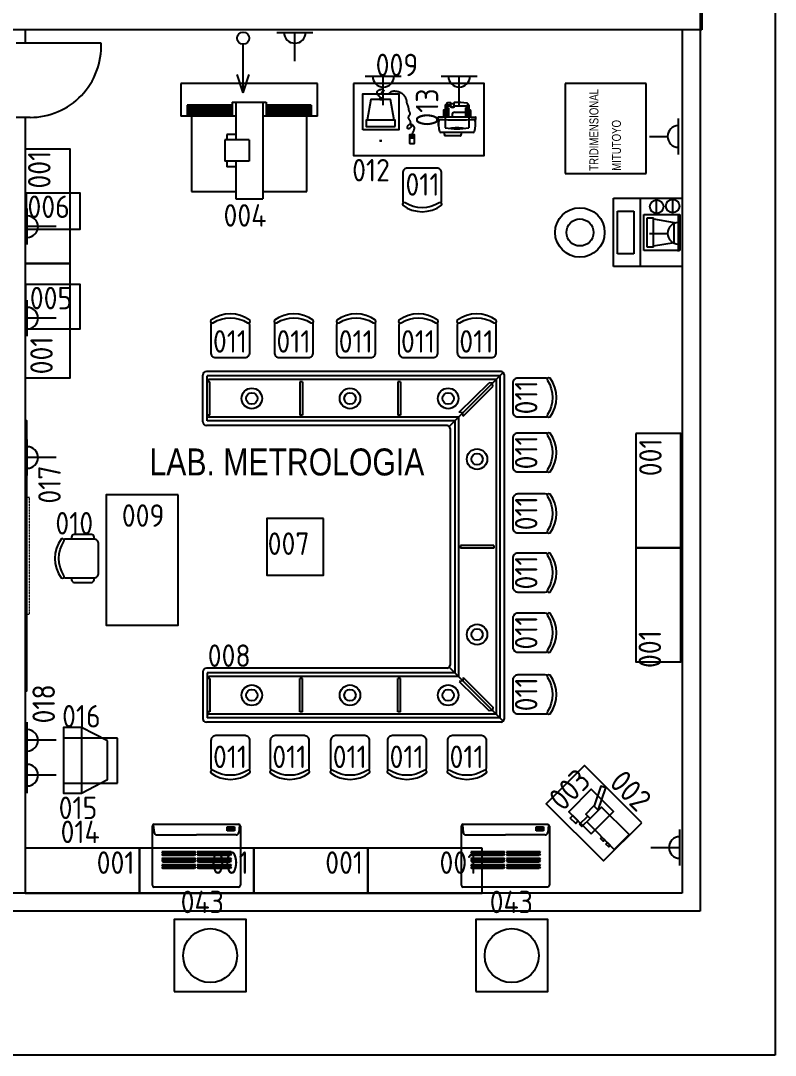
# Model space of a CAD drawing. Header units: millimetres. Extents: x 18768 to 1484868, y -11027 to 520152.
# Drawn here: x 234654 to 243040, y 25708 to 37211 of the extents above; entities that cross this region are included whole.
import ezdxf
from ezdxf.enums import TextEntityAlignment as Align

# ---------------------------------------------------------------- set-up
doc = ezdxf.new("R2010")
doc.units = ezdxf.units.MM
for name, pattern in [('CONTINU', [0]), ('DIVIDE', [2.15, 1.5, -0.2, 0.05, -0.15, 0.05, -0.2]), ('HIDDEN', [0.375, 0.25, -0.125]), ('HIDDEN2', [4.7625, 3.175, -1.5875])]:
    doc.linetypes.add(name, pattern=pattern)
for name, color, linetype in [('025', 3, 'Continuous'), ('3-MAQUINAS', 5, 'Continuous'), ('4-MOBILIA', 4, 'Continuous'), ('5-COMPUTADORES', 6, 'Continuous'), ('8-TEXTO-DETALHES', 6, 'Continuous'), ('L018-SIMBOLO3', 3, 'Continuous'), ('L025-CONTORNO', 7, 'Continuous'), ('L025-IMAGIN', 1, 'DIVIDE'), ('L025-TEXTO', 7, 'Continuous'), ('L035-ARRANJO-ADQUIRIR', 102, 'Continuous'), ('L035-ARRANJO-EXISTENTE', 180, 'Continuous'), ('L035-ARRANJO-REMANEJADO', 200, 'Continuous'), ('L035-TEXTO', 40, 'Continuous'), ('L1-ARRANJO', 5, 'Continuous'), ('PAREDES', 7, 'Continuous')]:
    doc.layers.add(name, color=color, linetype=linetype)
doc.layers.add('L035-DEMOLIÇÃO', color=40, linetype='Continuous', plot=False)
doc.styles.add('COTAS', font='txt', dxfattribs={"width": 0.8, "height": 300})
doc.styles.add('ISO-CP--18', font='isocp.shx', dxfattribs={"width": 0.75, "height": 180})
doc.styles.add('ISO-CP--25', font='isocp.shx', dxfattribs={"height": 250})
doc.styles.get("Standard").update_dxf_attribs({"font": 'arial.ttf'})

# ---------------------------------------------------------------- blocks, each defined once
blk = doc.blocks.new('BL_SENAI_id9350510590')
at = {"layer": 'L035-ARRANJO-REMANEJADO', "color": 0, "linetype": 'CONTINU', "ltscale": 2}
for p, q in [((-256.9, 652.6), (-256.9, -107.4)), ((-76.9, 652.6), (-256.9, 652.6)), ((-76.9, 652.6), (-76.9, 347.6)), ((-137.4, 617.6), (-76.9, 617.6)), ((-137.4, 617.6), (-137.4, 367.6)), ((-137.4, 612.6), (-76.9, 612.6)), ((-137.4, 607.6), (-76.9, 607.6)), ((-137.4, 602.6), (-76.9, 602.6)), ((-137.4, 597.6), (-76.9, 597.6)), ((-137.4, 592.6), (-76.9, 592.6)), ((-137.4, 587.6), (-76.9, 587.6)), ((-137.4, 582.6), (-76.9, 582.6)), ((-137.4, 577.6), (-76.9, 577.6)), ((343.1, 592.6), (-76.9, 592.6)), ((343.1, 347.6), (343.1, 592.6)), ((-137.4, 572.6), (-76.9, 572.6)), ((-137.4, 567.6), (-76.9, 567.6)), ((-137.4, 562.6), (-76.9, 562.6)), ((-137.4, 557.6), (-76.9, 557.6)), ((-137.4, 552.6), (-76.9, 552.6)), ((-137.4, 547.6), (-76.9, 547.6)), ((-137.4, 542.6), (-76.9, 542.6)), ((-137.4, 537.6), (-76.9, 537.6)), ((-137.4, 532.6), (-76.9, 532.6)), ((-137.4, 527.6), (-76.9, 527.6)), ((-137.4, 522.6), (-76.9, 522.6)), ((-137.4, 517.6), (-76.9, 517.6)), ((-137.4, 512.6), (-76.9, 512.6)), ((-137.4, 507.6), (-76.9, 507.6)), ((-137.4, 502.6), (-76.9, 502.6)), ((-137.4, 497.6), (-76.9, 497.6)), ((-137.4, 492.6), (-76.9, 492.6)), ((-137.4, 487.6), (-76.9, 487.6)), ((-137.4, 482.6), (-76.9, 482.6)), ((-137.4, 477.6), (-76.9, 477.6)), ((-137.4, 472.6), (-76.9, 472.6)), ((-137.4, 467.6), (-76.9, 467.6)), ((-137.4, 462.6), (-76.9, 462.6)), ((-137.4, 457.6), (-76.9, 457.6)), ((-137.4, 452.6), (-76.9, 452.6)), ((-137.4, 447.6), (-76.9, 447.6)), ((-137.4, 442.6), (-76.9, 442.6)), ((-137.4, 437.6), (-76.9, 437.6)), ((-137.4, 432.6), (-76.9, 432.6)), ((-137.4, 427.6), (-76.9, 427.6)), ((-137.4, 422.6), (-76.9, 422.6)), ((-137.4, 417.6), (-76.9, 417.6)), ((-137.4, 412.6), (-76.9, 412.6)), ((-137.4, 407.6), (-76.9, 407.6)), ((-153.2, 367.6), (-76.9, 367.6)), ((-153.2, 177.6), (-153.2, 367.6)), ((-153.2, 347.6), (383.1, 347.6)), ((-137.4, 402.6), (-76.9, 402.6)), ((-137.4, 397.6), (-76.9, 397.6)), ((-137.4, 392.6), (-76.9, 392.6)), ((-137.4, 387.6), (-76.9, 387.6)), ((-137.4, 382.6), (-76.9, 382.6)), ((-137.4, 377.6), (-76.9, 377.6)), ((-137.4, 372.6), (-76.9, 372.6)), ((383.1, 197.6), (383.1, 347.6)), ((54.9, 272.6), (54.9, 137.6)), ((54.9, 272.6), (174.9, 272.6)), ((174.9, 272.6), (174.9, 137.6)), ((-153.2, 197.6), (54.9, 197.6)), ((-153.2, 177.6), (-76.9, 177.6)), ((-137.4, 177.6), (-137.4, -72.4)), ((-137.4, 177.6), (-76.9, 177.6)), ((-137.4, 172.6), (-76.9, 172.6)), ((-76.9, 197.6), (-76.9, -107.4)), ((24.9, 197.6), (24.9, 147.6)), ((174.9, 197.6), (383.1, 197.6)), ((204.9, 197.6), (204.9, 147.6)), ((343.1, -47.4), (343.1, 197.6)), ((-137.4, 167.6), (-76.9, 167.6)), ((-137.4, 162.6), (-76.9, 162.6)), ((-137.4, 157.6), (-76.9, 157.6)), ((-137.4, 152.6), (-76.9, 152.6)), ((-137.4, 147.6), (-76.9, 147.6)), ((-137.4, 142.6), (-76.9, 142.6)), ((-137.4, 137.6), (-76.9, 137.6)), ((-137.4, 132.6), (-76.9, 132.6)), ((-137.4, 127.6), (-76.9, 127.6)), ((-137.4, 122.6), (-76.9, 122.6)), ((-137.4, 117.6), (-76.9, 117.6)), ((24.9, 147.6), (54.9, 147.6)), ((54.9, 137.6), (174.9, 137.6)), ((174.9, 147.6), (204.9, 147.6)), ((-137.4, 112.6), (-76.9, 112.6)), ((-137.4, 107.6), (-76.9, 107.6)), ((-137.4, 102.6), (-76.9, 102.6)), ((-137.4, 97.6), (-76.9, 97.6)), ((-137.4, 92.6), (-76.9, 92.6)), ((-137.4, 87.6), (-76.9, 87.6)), ((-137.4, 82.6), (-76.9, 82.6)), ((-137.4, 77.6), (-76.9, 77.6)), ((-137.4, 72.6), (-76.9, 72.6)), ((-137.4, 67.6), (-76.9, 67.6)), ((-137.4, 62.6), (-76.9, 62.6)), ((-137.4, 57.6), (-76.9, 57.6)), ((-137.4, 52.6), (-76.9, 52.6)), ((-137.4, 47.6), (-76.9, 47.6)), ((-137.4, 42.6), (-76.9, 42.6)), ((-137.4, 37.6), (-76.9, 37.6)), ((-137.4, 32.6), (-76.9, 32.6)), ((-137.4, 27.6), (-76.9, 27.6)), ((-137.4, 22.6), (-76.9, 22.6)), ((-137.4, 17.6), (-76.9, 17.6)), ((-137.4, 12.6), (-76.9, 12.6)), ((-137.4, 7.6), (-76.9, 7.6)), ((-137.4, 2.6), (-76.9, 2.6)), ((-137.4, -2.4), (-76.9, -2.4)), ((-137.4, -7.4), (-76.9, -7.4)), ((-137.4, -12.4), (-76.9, -12.4)), ((-137.4, -17.4), (-76.9, -17.4)), ((-137.4, -22.4), (-76.9, -22.4)), ((-137.4, -27.4), (-76.9, -27.4)), ((-137.4, -32.4), (-76.9, -32.4)), ((-137.4, -37.4), (-76.9, -37.4)), ((-137.4, -42.4), (-76.9, -42.4)), ((-137.4, -47.4), (-76.9, -47.4)), ((-137.4, -52.4), (-76.9, -52.4)), ((-137.4, -57.4), (-76.9, -57.4)), ((-76.9, -47.4), (343.1, -47.4)), ((-256.9, -107.4), (-76.9, -107.4)), ((-137.4, -62.4), (-76.9, -62.4)), ((-137.4, -67.4), (-76.9, -67.4)), ((-137.4, -72.4), (-76.9, -72.4))]:
    blk.add_line(p, q, dxfattribs=at)
at = {"layer": 'L025-TEXTO', "linetype": 'HIDDEN', "ltscale": 2, "style": 'ISO-CP--18'}
blk.add_attdef('rmp_mt_codmaterial', (15, 15), '', height=40, dxfattribs=at)
at = {"layer": 'L025-TEXTO', "linetype": 'HIDDEN', "ltscale": 2, "style": 'ISO-CP--18', "flags": 1}
for tag in ['rmp_mt_nomeunid', 'rmp_mt_potencia', 'rmp_mt_cod']:
    blk.add_attdef(tag, (15, 15), '', height=40, dxfattribs=at)
blk = doc.blocks.new('BL_SENAI_id9320260060')
at = {"layer": '025', "color": 0}
blk.add_lwpolyline([(-1269, -8), (1, -8), (1, 492), (-1269, 492)], close=True, dxfattribs=at)
at = {"layer": 'L025-TEXTO', "style": 'ISO-CP--18'}
blk.add_attdef('rmp_mt_codmaterial', (15, 15), '', height=40, dxfattribs=at)
at = {"layer": 'L025-TEXTO', "style": 'ISO-CP--18', "flags": 1}
for tag in ['rmp_mt_nomeunid', 'rmp_mt_potencia', 'rmp_mt_cod']:
    blk.add_attdef(tag, (15, 15), '', height=40, dxfattribs=at)
blk = doc.blocks.new('BL_SENAI_id9320211370')
at = {"layer": 'L035-ARRANJO-ADQUIRIR', "color": 0}
for points in [[(-190, 260, -0.290756), (190, 260, 0.829608), (216, 288, 0.333333), (-216, 288, 0.829608), (-190, 260)], [(-210, 259, 0.129448), (-217, 233), (-217, -72, 0.414214), (-163, -126), (162, -126, 0.414214), (216, -72), (216, 234, 0.120944), (210, 259)]]:
    blk.add_lwpolyline(points, format="xyb", dxfattribs=at)
at = {"layer": 'L025-TEXTO', "style": 'ISO-CP--25'}
blk.add_attdef('rmp_mt_codmaterial', (15, 15), '', height=40, dxfattribs=at)
at = {"layer": 'L025-TEXTO', "style": 'ISO-CP--25', "flags": 1}
for tag in ['rmp_mt_nomeunid', 'rmp_mt_potencia', 'rmp_mt_cod']:
    blk.add_attdef(tag, (15, 15), '', height=40, dxfattribs=at)
blk = doc.blocks.new('BL_SENAI_id9320211380')
at = {"layer": 'L035-ARRANJO-ADQUIRIR', "color": 0}
for points in [[(388, -137, 0.129448), (395, -110), (395, 195, 0.414214), (341, 249), (16, 249, 0.414214), (-38, 195), (-38, -112, 0.120944), (-32, -137)], [(-38, 199), (-58, 199, 0.414214), (-88, 169), (-88, -21, 0.414214), (-58, -51), (-38, -51)], [(395, -51), (415, -51, 0.414214), (445, -21), (445, 169, 0.414214), (415, 199), (395, 199)], [(368, -137, -0.290756), (-12, -137, 0.829608), (-38, -166, 0.333333), (394, -166, 0.829608), (368, -137)]]:
    blk.add_lwpolyline(points, format="xyb", dxfattribs=at)
at = {"layer": 'L025-TEXTO', "style": 'ISO-CP--25'}
blk.add_attdef('rmp_mt_codmaterial', (15, 15), '', height=40, dxfattribs=at)
at = {"layer": 'L025-TEXTO', "style": 'ISO-CP--25', "flags": 1}
for tag in ['rmp_mt_nomeunid', 'rmp_mt_potencia', 'rmp_mt_cod']:
    blk.add_attdef(tag, (15, 15), '', height=40, dxfattribs=at)
blk = doc.blocks.new('BL_SENAI_id9320220810')
at = {"layer": 'L025-CONTORNO', "color": 0}
blk.add_lwpolyline([(-688, 238), (112, 238), (112, 1688), (-688, 1688)], close=True, dxfattribs=at)
at = {"layer": 'L025-TEXTO', "style": 'ISO-CP--25'}
blk.add_attdef('rmp_mt_codmaterial', (15, 15), '', height=40, dxfattribs=at)
at = {"layer": 'L025-TEXTO', "style": 'ISO-CP--25', "flags": 1}
for tag in ['rmp_mt_nomeunid', 'rmp_mt_potencia', 'rmp_mt_cod']:
    blk.add_attdef(tag, (15, 15), '', height=40, dxfattribs=at)
blk = doc.blocks.new('BL_SENAI_id9350590340')
at = {"layer": 'L025-CONTORNO', "color": 0}
blk.add_lwpolyline([(-799, 64), (-169, 64), (-169, 694), (-799, 694)], close=True, dxfattribs=at)
at = {"layer": 'L025-TEXTO', "style": 'ISO-CP--25'}
blk.add_attdef('rmp_mt_codmaterial', (15, 15), '', height=40, dxfattribs=at)
at = {"layer": 'L025-TEXTO', "style": 'ISO-CP--25', "flags": 1}
for tag in ['rmp_mt_nomeunid', 'rmp_mt_potencia', 'rmp_mt_cod']:
    blk.add_attdef(tag, (15, 15), '', height=40, dxfattribs=at)
blk = doc.blocks.new('BL_SENAI_id9370710510')
at = {"layer": 'L035-ARRANJO-ADQUIRIR', "color": 0}
for p, q in [((173, 95), (173, 119)), ((491, 168), (491, 85)), ((491, 142), (549, 142)), ((491, 141), (549, 141)), ((495, 168), (495, 145)), ((511, 168), (495, 168)), ((495, 145), (511, 145)), ((542, 174), (498, 174)), ((511, 145), (511, 168)), ((529, 168), (512, 168)), ((512, 168), (512, 145)), ((512, 145), (529, 145)), ((529, 145), (529, 168)), ((530, 168), (530, 145)), ((546, 168), (530, 168)), ((530, 145), (546, 145)), ((546, 145), (546, 168)), ((549, 85), (549, 168)), ((185, 107), (161, 107)), ((498, 78), (542, 78))]:
    blk.add_line(p, q, dxfattribs=at)
for points in [[(-27, 229), (-27, 629), (373, 629), (373, 229)], [(162, 566), (184, 566), (184, 581), (162, 581)], [(335, 266), (335, 336), (10, 336), (10, 266)]]:
    blk.add_lwpolyline(points, close=True, dxfattribs=at)
for points in [[(173, 581), (172, 586), (170, 590), (168, 593), (165, 596), (162, 598), (160, 599), (158, 600), (156, 602), (154, 603), (153, 604), (152, 606), (152, 607), (152, 609), (151, 610), (151, 611), (150, 612), (149, 613), (148, 614), (146, 615), (145, 616), (143, 617), (141, 618), (139, 620), (138, 622), (136, 624), (135, 627), (134, 630), (133, 633), (133, 637), (133, 640), (133, 644), (133, 647), (134, 650), (134, 653), (135, 656), (137, 658), (138, 661), (140, 663), (142, 665), (144, 667), (146, 668), (148, 670), (151, 671), (153, 672), (156, 673), (158, 674), (160, 675), (162, 676), (164, 676), (166, 677), (168, 678), (170, 678), (172, 679), (174, 679), (175, 679), (177, 680), (179, 680), (180, 680), (182, 680), (183, 680), (185, 680), (187, 680), (189, 679), (190, 679), (192, 678), (194, 678), (195, 677), (197, 676), (199, 675), (200, 674), (201, 672), (203, 671), (204, 670), (205, 669), (205, 667), (206, 666), (206, 665), (206, 664), (206, 663), (206, 662), (205, 660), (205, 659), (204, 658), (203, 658), (201, 657), (200, 656), (199, 655), (197, 654), (196, 653), (194, 653), (193, 652), (191, 651), (190, 650), (189, 649), (187, 648), (186, 647), (185, 645), (184, 644), (183, 642), (182, 640), (181, 637), (179, 635), (176, 632), (173, 629)], [(268, 629), (272, 638), (277, 645), (282, 650), (288, 655), (294, 657), (300, 659), (307, 661), (313, 661), (320, 662), (326, 662), (332, 661), (338, 661), (343, 660), (349, 659), (355, 658), (360, 657), (366, 656), (371, 654), (377, 652), (382, 651), (387, 649), (392, 646), (397, 644), (402, 641), (406, 637), (411, 634), (415, 630), (419, 626), (422, 621), (426, 617), (430, 612), (433, 607), (437, 602), (440, 597), (443, 591), (447, 586), (449, 580), (452, 575), (454, 570), (456, 565), (457, 560), (458, 555), (459, 550), (460, 545), (460, 540), (461, 535), (461, 531), (462, 526), (464, 521), (466, 516), (467, 511), (470, 507), (472, 502), (474, 496), (475, 491), (477, 486), (478, 481), (479, 475), (480, 470), (481, 465), (481, 459), (482, 454), (483, 449), (484, 445), (486, 440), (487, 436), (489, 432), (491, 428), (492, 425), (494, 421), (495, 418), (496, 415), (496, 411), (496, 408), (496, 405), (495, 402), (494, 398), (493, 395), (492, 393), (490, 390), (488, 387), (486, 385), (484, 382), (482, 380), (481, 377), (480, 375), (479, 372), (479, 369), (479, 366), (479, 362), (481, 359), (482, 355), (484, 352), (486, 348), (488, 345), (490, 342), (492, 338), (493, 336), (495, 333), (497, 331), (498, 329), (499, 327), (500, 326), (501, 325), (501, 325), (501, 324), (501, 324), (501, 324), (501, 324), (500, 323), (500, 322), (501, 319), (501, 316), (502, 312), (503, 308), (504, 303), (505, 298), (506, 293), (507, 287), (508, 283), (509, 278), (510, 275), (511, 271), (511, 268), (511, 265), (510, 262), (509, 259), (507, 257), (505, 254), (502, 251), (498, 248), (495, 246), (491, 244), (487, 242), (483, 241), (480, 241), (477, 241), (475, 242), (473, 243), (471, 245), (470, 247), (469, 250), (469, 253), (469, 256), (469, 259), (470, 262), (471, 265), (472, 268), (473, 271), (475, 274), (477, 277), (479, 280), (482, 283), (485, 286), (488, 289), (491, 291), (495, 293), (498, 294), (503, 294), (507, 293), (512, 292), (517, 290), (522, 287), (527, 283), (531, 279), (536, 274), (539, 269), (542, 263), (543, 257), (544, 251), (544, 245), (543, 239), (542, 233), (540, 227), (538, 221), (536, 216), (533, 210), (530, 205), (528, 199), (525, 194), (523, 189), (521, 183), (520, 177), (520, 174)], [(323, 336), (283, 566), (63, 566), (23, 336)]]:
    blk.add_lwpolyline(points, dxfattribs=at)
for centre, start, end in [((498, 168), 90, 180), ((542, 168), 0, 90), ((498, 85), 180, 270), ((542, 85), 270, 0)]:
    blk.add_arc(centre, 6.72, start, end, dxfattribs=at)
at = {"layer": 'L025-TEXTO', "style": 'ISO-CP--25'}
blk.add_attdef('rmp_mt_codmaterial', (15, 15), '', height=40, dxfattribs=at)
at = {"layer": 'L025-TEXTO', "style": 'ISO-CP--25', "flags": 1}
for tag in ['rmp_mt_nomeunid', 'rmp_mt_potencia', 'rmp_mt_cod']:
    blk.add_attdef(tag, (15, 15), '', height=40, dxfattribs=at)
blk = doc.blocks.new('BL_SENAI_id9370720080')
at = {"layer": 'L035-ARRANJO-EXISTENTE', "color": 0}
for p, q in [((-169, 28), (-169, 387)), ((-92, 413), (-24, 413)), ((-21, 418), (-3, 418)), ((76, 357), (-1, 357)), ((0, 357), (0, 415)), ((79, 337), (79, 354)), ((-209, 167), (-209, 337)), ((136, 337), (-119, 337)), ((154, 322), (0, 322)), ((104, 317), (0, 317)), ((104, 305), (0, 305)), ((104, 302), (0, 302)), ((55, 232), (55, 112)), ((104, 302), (104, 322)), ((124, 285), (124, 322)), ((124, 92), (124, 240)), ((124, 240), (161, 240)), ((126, 275), (158, 275)), ((132, 285), (132, 322)), ((139, 322), (139, 334)), ((136, 77), (-119, 77)), ((-92, 2), (-24, 2)), ((76, 57), (-1, 57)), ((104, 112), (0, 112)), ((104, 110), (0, 110)), ((104, 97), (0, 97)), ((154, 92), (0, 92)), ((0, 57), (0, 0)), ((79, 77), (79, 60)), ((104, 112), (104, 92)), ((139, 80), (139, 92)), ((-21, -3), (-3, -3))]:
    blk.add_line(p, q, dxfattribs=at)
for centre, radius, start, end in [((-154, 387), 15, 107.7571, 180), ((-82, 161), 252, 76.9063, 107.7571), ((4596, 207), 4625, 177.4284, 182.5716), ((-21, 415), 3, 90, 177.4284), ((-7, 415), 3, 2.5716, 90), ((-4624, 207), 4625, 357.4284, 2.5716), ((-3, 415), 3, 0, 90), ((76, 354), 3, 0, 90), ((721, 207), 850, 171.2026, 188.7974), ((-636, 207), 517, 351.0985, 8.9015), ((25, 232), 30, 0, 142.3429), ((137, 257), 28.3, 123.367, 236.633), ((137, 257), 20.8, 123.367, 227.8145), ((119, 285), 5, 303.367, 0), ((119, 230), 5, 0, 56.633), ((122, 240), 2, 0, 47.8145), ((119, 285), 12.5, 303.367, 0), ((136, 334), 3, 0, 90), ((-721, 207), 870, 2.1781, 4.441), ((154, 319), 3, 7.2919, 90), ((-721, 207), 885, 4.5759, 7.2919), ((-721, 207), 885, 352.7081, 1.9536), ((158, 278), 3, 270, 4.5759), ((161, 237), 3, 1.9536, 90), ((-154, 28), 15, 180, 252.2429), ((-82, 254), 252, 252.2429, 283.0937), ((-3, 0), 3, 270, 0), ((76, 60), 3, 270, 0), ((136, 80), 3, 270, 0), ((154, 95), 3, 270, 352.7081), ((-21, 0), 3, 182.5716, 270), ((-7, 0), 3, 270, 357.4284)]:
    blk.add_arc(centre, radius, start, end, dxfattribs=at)
at = {"layer": 'L035-ARRANJO-EXISTENTE', "color": 0, "extrusion": (0, 0, -1)}
blk.add_ellipse((-169, 337), major_axis=(40, 0), ratio=0.25, start_param=3.141593, end_param=4.712389, dxfattribs=at)
at = {"layer": 'L035-ARRANJO-EXISTENTE', "color": 0}
blk.add_ellipse((-169, 167), major_axis=(40, 0), ratio=0.25, start_param=3.141593, end_param=4.712389, dxfattribs=at)
at = {"layer": 'L025-TEXTO', "style": 'ISO-CP--18'}
blk.add_attdef('rmp_mt_codmaterial', (15, 15), '', height=40, dxfattribs=at)
at = {"layer": 'L025-TEXTO', "style": 'ISO-CP--18', "flags": 1}
for tag in ['rmp_mt_nomeunid', 'rmp_mt_potencia', 'rmp_mt_cod']:
    blk.add_attdef(tag, (15, 15), '', height=40, dxfattribs=at)
blk = doc.blocks.new('BL_SENAI_id9350512310')
at = {"layer": 'L035-ARRANJO-ADQUIRIR', "color": 0, "ltscale": 0.05}
for points in [[(146, 496), (-17, 660), (-325, 354), (-162, 190)], [(-26, 240), (-274, 489), (-524, 241), (-275, -8)], [(25, 343), (9, 359), (40, 390), (56, 374)], [(86, 403), (69, 419), (100, 450), (117, 434)], [(-134, 110), (-226, 202), (-199, 228), (-108, 136)], [(-204, 8), (-231, 36), (-171, 96), (-143, 68)]]:
    blk.add_lwpolyline(points, close=True, dxfattribs=at)
for points in [[(-291, 320), (-537, 405), (-557, 349), (-338, 273)], [(-199, 228), (-248, 180), (-339, 272), (-291, 320)]]:
    blk.add_lwpolyline(points, dxfattribs=at)
at = {"layer": 'L025-TEXTO', "style": 'ISO-CP--18'}
blk.add_attdef('rmp_mt_codmaterial', (15, 15), '', height=40, dxfattribs=at)
at = {"layer": 'L025-TEXTO', "style": 'ISO-CP--18', "flags": 1}
for tag in ['rmp_mt_nomeunid', 'rmp_mt_potencia', 'rmp_mt_cod']:
    blk.add_attdef(tag, (15, 15), '', height=40, dxfattribs=at)
blk = doc.blocks.new('BL_SENAI_id9320230780')
at = {"layer": 'L025-TEXTO', "color": 0}
blk.add_lwpolyline([(-342, 28), (295, 665), (-130, 1089), (-766, 453)], close=True, dxfattribs=at)
at = {"layer": 'L025-TEXTO', "style": 'ISO-CP--18'}
blk.add_attdef('rmp_mt_codmaterial', (15, 15), '', height=40, dxfattribs=at)
at = {"layer": 'L025-TEXTO', "style": 'ISO-CP--18', "flags": 1}
for tag in ['rmp_mt_nomeunid', 'rmp_mt_potencia', 'rmp_mt_cod']:
    blk.add_attdef(tag, (15, 15), '', height=40, dxfattribs=at)
blk = doc.blocks.new('BL_SENAI_id9320130030')
at = {"layer": 'L025-IMAGIN', "color": 0}
blk.add_lwpolyline([(267, 734), (-204, 564), (0, 0), (470, 170)], close=True, dxfattribs=at)
at = {"layer": 'L025-TEXTO', "style": 'ISO-CP--25'}
blk.add_attdef('rmp_mt_codmaterial', (15, 15), '', height=40, dxfattribs=at)
at = {"layer": 'L025-TEXTO', "style": 'ISO-CP--25', "flags": 1}
for tag in ['rmp_mt_nomeunid', 'rmp_mt_potencia', 'rmp_mt_cod']:
    blk.add_attdef(tag, (15, 15), '', height=40, dxfattribs=at)
blk = doc.blocks.new('BL_SENAI_id9360620050')
at = {"layer": 'L025-IMAGIN', "color": 0}
blk.add_lwpolyline([(456, 171), (456, 671), (-144, 671), (-144, 171)], close=True, dxfattribs=at)
at = {"layer": 'L025-TEXTO', "style": 'ISO-CP--18'}
blk.add_attdef('rmp_mt_codmaterial', (15, 15), '', height=40, dxfattribs=at)
at = {"layer": 'L025-TEXTO', "style": 'ISO-CP--18', "flags": 1}
for tag in ['rmp_mt_nomeunid', 'rmp_mt_potencia', 'rmp_mt_cod']:
    blk.add_attdef(tag, (15, 15), '', height=40, dxfattribs=at)
blk = doc.blocks.new('BL_SENAI_id9360630070')
at = {"layer": 'L035-ARRANJO-ADQUIRIR', "color": 0}
blk.add_lwpolyline([(215, 994), (15, 994), (15, 264), (215, 264)], dxfattribs=at)
blk.add_lwpolyline([(505, 844), (215, 994), (215, 264), (505, 414)], close=True, dxfattribs=at)
at = {"layer": 'L025-TEXTO', "style": 'ISO-CP--25'}
blk.add_attdef('rmp_mt_codmaterial', (15, 15), '', height=40, dxfattribs=at)
at = {"layer": 'L025-TEXTO', "style": 'ISO-CP--25', "flags": 1}
for tag in ['rmp_mt_nomeunid', 'rmp_mt_potencia', 'rmp_mt_cod']:
    blk.add_attdef(tag, (15, 15), '', height=40, dxfattribs=at)
blk = doc.blocks.new('BL_SENAI_id9300159197')
at = {"layer": 'L025-CONTORNO', "color": 0, "linetype": 'HIDDEN', "lineweight": 9}
blk.add_lwpolyline([(-650, -50), (650, -50), (650, 0), (-650, 0)], close=True, dxfattribs=at)
at = {"layer": 'L025-TEXTO', "lineweight": 9, "style": 'ISO-CP--25'}
blk.add_attdef('rmp_mt_codmaterial', (15, 15), '', height=40, dxfattribs=at)
at = {"layer": 'L025-TEXTO', "lineweight": 9, "style": 'ISO-CP--25', "flags": 1}
for tag in ['rmp_mt_nomeunid', 'rmp_mt_potencia', 'rmp_mt_cod']:
    blk.add_attdef(tag, (15, 15), '', height=40, dxfattribs=at)
blk = doc.blocks.new('BL_SENAI_id9320290690')
at = {"layer": 'L025-CONTORNO', "color": 0}
blk.add_lwpolyline([(-3131, 134), (-131, 134), (-131, 152), (-3131, 152)], close=True, dxfattribs=at)
at = {"layer": 'L025-TEXTO', "style": 'ISO-CP--25'}
blk.add_attdef('rmp_mt_codmaterial', (15, 15), '', height=40, dxfattribs=at)
at = {"layer": 'L025-TEXTO', "style": 'ISO-CP--25', "flags": 1}
for tag in ['rmp_mt_nomeunid', 'rmp_mt_potencia', 'rmp_mt_cod']:
    blk.add_attdef(tag, (15, 15), '', height=40, dxfattribs=at)
blk = doc.blocks.new('BL_SENAI_id9320222280')
at = {"layer": 'L035-ARRANJO-ADQUIRIR', "color": 0, "linetype": 'ByBlock', "lineweight": -2}
for p, q in [((-40, 2740), (-40, 3260)), ((3276, 3300), (0, 3300)), ((2699, 2689), (3299, 3288)), ((3310, 3265), (3310, -565)), ((2676, 2700), (0, 2700)), ((2710, 2665), (2710, 35)), ((2699, 11), (3299, -588)), ((-40, -40), (-40, -560)), ((2676, 0), (0, 0)), ((3276, -600), (0, -600))]:
    blk.add_line(p, q, dxfattribs=at)
at = {"layer": 'L035-ARRANJO-ADQUIRIR', "color": 0, "linetype": 'ByBlock', "lineweight": -2, "ltscale": 2}
for p, q in [((3261, 3250), (10, 3250)), ((10, 2750), (10, 3250)), ((3260, 3249), (3260, -549)), ((40, 3185), (10, 3185)), ((3221, 3210), (30, 3210)), ((40, 2815), (40, 3185)), ((1038, 3185), (1038, 2815)), ((1068, 3185), (1038, 3185)), ((1068, 3185), (1068, 2815)), ((2129, 3185), (2129, 2815)), ((2159, 3185), (2129, 3185)), ((2159, 3185), (2159, 2815)), ((2811, 2846), (3142, 3175)), ((2854, 2804), (3184, 3133)), ((3179, 3170), (3142, 3175)), ((3184, 3133), (3179, 3170)), ((3220, 3209), (3220, -509)), ((40, 2815), (10, 2815)), ((2800, 2790), (30, 2790)), ((1068, 2815), (1038, 2815)), ((2159, 2815), (2129, 2815)), ((2800, 2790), (2800, -90)), ((2849, 2841), (2811, 2846)), ((2854, 2804), (2849, 2841)), ((2760, 2750), (10, 2750)), ((2760, 2750), (2760, -50)), ((3193, 1365), (2823, 1365)), ((2823, 1365), (2823, 1335)), ((3193, 1335), (2823, 1335)), ((3193, 1365), (3193, 1335)), ((2760, -50), (10, -50)), ((10, -50), (10, -550)), ((40, -115), (10, -115)), ((2800, -90), (30, -90)), ((40, -115), (40, -485)), ((1038, -485), (1038, -115)), ((1068, -115), (1038, -115)), ((1068, -485), (1068, -115)), ((2129, -485), (2129, -115)), ((2159, -115), (2129, -115)), ((2159, -485), (2159, -115)), ((2854, -104), (2849, -141)), ((2854, -104), (3184, -433)), ((2849, -141), (2811, -146)), ((2811, -146), (3142, -475)), ((3184, -433), (3179, -470)), ((40, -485), (10, -485)), ((3261, -550), (10, -550)), ((3221, -510), (30, -510)), ((1068, -485), (1038, -485)), ((2159, -485), (2129, -485)), ((3179, -470), (3142, -475))]:
    blk.add_line(p, q, dxfattribs=at)
for centre, radius in [((505, 3000), 114), ((1596, 3000), 114), ((2687, 3000), 114), ((505, 3000), 63.5), ((1596, 3000), 63.5), ((2687, 3000), 63.5), ((3008, 2325), 114), ((3008, 2325), 63.5), ((3008, 375), 114), ((3008, 375), 63.5), ((505, -300), 114), ((1596, -300), 114), ((2687, -300), 114), ((505, -300), 63.5), ((1596, -300), 63.5), ((2687, -300), 63.5)]:
    blk.add_circle(centre, radius, dxfattribs=at)
at = {"layer": 'L035-ARRANJO-ADQUIRIR', "color": 0, "linetype": 'ByBlock', "lineweight": -2}
for centre, start, end in [((0, 3260), 90, 180), ((3270, 3260), 7, 82.0566), ((0, 2740), 180, 270), ((2670, 2660), 7, 82), ((0, -40), 90, 180), ((2670, 40), 278, 353), ((0, -560), 180, 270), ((3270, -560), 277.9434, 353)]:
    blk.add_arc(centre, 40, start, end, dxfattribs=at)
at = {"layer": 'L035-ARRANJO-ADQUIRIR', "color": 0, "linetype": 'ByBlock', "lineweight": -2, "ltscale": 2}
for centre, start, end in [((30, 3190), 90, 180), ((30, 2810), 180, 270), ((30, -110), 90, 180), ((30, -490), 180, 270)]:
    blk.add_arc(centre, 20, start, end, dxfattribs=at)
at = {"layer": 'L025-TEXTO', "linetype": 'ByBlock', "lineweight": -2, "style": 'ISO-CP--25'}
blk.add_attdef('rmp_mt_codmaterial', (15, 15), '', height=40, dxfattribs=at)
at = {"layer": 'L025-TEXTO', "linetype": 'ByBlock', "lineweight": -2, "style": 'ISO-CP--25', "flags": 1}
for tag in ['rmp_mt_nomeunid', 'rmp_mt_potencia', 'rmp_mt_cod']:
    blk.add_attdef(tag, (15, 15), '', height=40, dxfattribs=at)
blk = doc.blocks.new('BL_SENAI_id9350511740')
at = {"layer": 'L035-ARRANJO-ADQUIRIR', "color": 0}
blk.add_lwpolyline([(-132, -223), (268, -223), (268, 377), (-132, 377)], close=True, dxfattribs=at)
at = {"layer": 'L025-TEXTO', "style": 'ISO-CP--25'}
blk.add_attdef('rmp_mt_codmaterial', (15, 15), '', height=40, dxfattribs=at)
at = {"layer": 'L025-TEXTO', "style": 'ISO-CP--25', "flags": 1}
for tag in ['rmp_mt_nomeunid', 'rmp_mt_potencia', 'rmp_mt_cod']:
    blk.add_attdef(tag, (15, 15), '', height=40, dxfattribs=at)
blk = doc.blocks.new('BL_SENAI_id9350512320')
at = {"layer": 'L1-ARRANJO', "color": 0}
blk.add_lwpolyline([(-192, 85), (-792, 85), (-792, 585), (-192, 585)], close=True, dxfattribs=at)
at = {"layer": 'L025-TEXTO', "style": 'ISO-CP--18'}
blk.add_attdef('rmp_mt_codmaterial', (15, 15), '', height=40, dxfattribs=at)
at = {"layer": 'L025-TEXTO', "style": 'ISO-CP--18', "flags": 1}
for tag in ['rmp_mt_nomeunid', 'rmp_mt_potencia', 'rmp_mt_cod']:
    blk.add_attdef(tag, (15, 15), '', height=40, dxfattribs=at)
blk = doc.blocks.new('BL_SENAI_id9315160120')
at = {"color": 0}
for p, q in [((93, 569), (105, 588)), ((105, 588), (457, 588)), ((469, 569), (457, 588)), ((489, 569), (501, 588)), ((501, 588), (853, 588)), ((865, 569), (853, 588)), ((469, 569), (93, 569)), ((93, 544), (105, 564)), ((469, 544), (93, 544)), ((93, 498), (105, 518)), ((469, 498), (93, 498)), ((93, 474), (105, 493)), ((469, 474), (93, 474)), ((105, 564), (457, 564)), ((105, 518), (457, 518)), ((105, 493), (457, 493)), ((469, 544), (457, 564)), ((469, 498), (457, 518)), ((469, 474), (457, 493)), ((865, 569), (489, 569)), ((489, 544), (501, 564)), ((865, 544), (489, 544)), ((489, 498), (501, 518)), ((865, 498), (489, 498)), ((489, 474), (501, 493)), ((865, 474), (489, 474)), ((501, 564), (853, 564)), ((501, 518), (853, 518)), ((501, 493), (853, 493)), ((865, 544), (853, 564)), ((865, 498), (853, 518)), ((865, 474), (853, 493)), ((93, 426), (105, 445)), ((469, 426), (93, 426)), ((93, 401), (105, 420)), ((469, 401), (93, 401)), ((105, 445), (457, 445)), ((105, 420), (457, 420)), ((469, 426), (457, 445)), ((469, 401), (457, 420)), ((489, 426), (501, 445)), ((865, 426), (489, 426)), ((489, 401), (501, 420)), ((865, 401), (489, 401)), ((501, 445), (853, 445)), ((501, 420), (853, 420)), ((865, 426), (853, 445)), ((865, 401), (853, 420)), ((0, 106), (8, 190)), ((37, 215), (479, 215)), ((56, 126), (56, 170)), ((56, 170), (136, 170)), ((136, 126), (56, 126)), ((136, 170), (136, 126)), ((921, 215), (479, 215)), ((958, 106), (950, 190))]:
    blk.add_line(p, q, dxfattribs=at)
for centre, radius in [((78, 148), 17.7), ((78, 148), 5.72), ((115, 148), 15.8), ((115, 148), 3.81)]:
    blk.add_circle(centre, radius, dxfattribs=at)
for centre, start, end in [((37, 185), 90, 169.0323), ((921, 185), 10.9677, 90)]:
    blk.add_arc(centre, 30, start, end, dxfattribs=at)
at = {"layer": 'L025-CONTORNO', "color": 0}
for p, q in [((-10, 117), (-10, 775)), ((10, 795), (948, 795)), ((968, 775), (968, 117)), ((948, 97), (10, 97))]:
    blk.add_line(p, q, dxfattribs=at)
for centre, start, end in [((10, 775), 90, 180), ((948, 775), 0, 90), ((10, 117), 180, 270), ((948, 117), 270, 0)]:
    blk.add_arc(centre, 20, start, end, dxfattribs=at)
at = {"layer": 'L025-TEXTO', "linetype": 'HIDDEN2', "style": 'ISO-CP--25'}
blk.add_attdef('rmp_mt_codmaterial', (15, 15), '', height=40, dxfattribs=at)
at = {"layer": 'L025-TEXTO', "linetype": 'HIDDEN2', "style": 'ISO-CP--25', "flags": 1}
for tag in ['rmp_mt_nomeunid', 'rmp_mt_potencia', 'rmp_mt_cod']:
    blk.add_attdef(tag, (15, 15), '', height=40, dxfattribs=at)

msp = doc.modelspace()

# ---------------------------------------------------------------- linework, layer by layer
at = {"layer": '3-MAQUINAS'}
for p, q in [((241603.279, 36511.201), (240703.279, 36511.201)), ((240703.279, 36511.201), (240703.279, 35511.201)), ((241603.279, 35511.201), (241603.279, 36511.201)), ((240703.279, 35511.201), (241603.279, 35511.201))]:
    msp.add_line(p, q, dxfattribs=at)
at = {"layer": '4-MOBILIA'}
for p, q in [((241243.279, 34476.392), (241243.279, 35236.392)), ((241243.279, 35236.392), (242003.279, 35236.392)), ((241543.279, 34476.392), (241543.279, 35236.392)), ((242003.279, 35236.392), (242003.279, 34476.392)), ((242003.279, 34476.392), (241243.279, 34476.392))]:
    msp.add_line(p, q, dxfattribs=at)
for radius in [275, 150]:
    msp.add_circle((240868.279, 34856.392), radius, dxfattribs=at)
at = {"layer": '5-COMPUTADORES'}
for p, q in [((241721.126, 35069.095), (241721.126, 35219.095)), ((241899.513, 35075.704), (241899.513, 35225.704)), ((241286.092, 34618.892), (241286.092, 35093.892)), ((241286.092, 35093.892), (241466.092, 35093.892)), ((241466.092, 35093.892), (241466.092, 34618.892)), ((241578.357, 34656.392), (241578.357, 35056.392)), ((241578.357, 35056.392), (241978.357, 35056.392)), ((241615.857, 34693.892), (241615.857, 35018.892)), ((241615.857, 35018.892), (241685.857, 35018.892)), ((241685.857, 34693.892), (241685.857, 35018.892)), ((241685.857, 35006.392), (241915.857, 34966.392)), ((241978.357, 35056.392), (241978.357, 34656.392)), ((241915.857, 34746.392), (241915.857, 34966.392)), ((241685.857, 34706.392), (241915.857, 34746.392)), ((241978.357, 34656.392), (241578.357, 34656.392)), ((241685.857, 34693.892), (241615.857, 34693.892)), ((241466.092, 34618.892), (241286.092, 34618.892))]:
    msp.add_line(p, q, dxfattribs=at)
for centre in [(241721.126, 35144.095), (241899.513, 35150.704)]:
    msp.add_circle(centre, 75, dxfattribs=at)
at = {"layer": 'DEFPOINTS'}
msp.add_line((234757.908, 36136.199), (234604.279, 36136.201), dxfattribs=at)
at = {"layer": 'L018-SIMBOLO3'}
for q in [(237126.603, 36949.629), (237059.103, 36612.129), (237194.103, 36612.129)]:
    msp.add_line((237126.603, 36409.629), q, dxfattribs=at)
msp.add_circle((237126.603, 37017.129), 67.5, dxfattribs=at)
at = {"layer": 'L035-ARRANJO-ADQUIRIR', "color": 100}
for p, q in [((237500.593, 37081.051), (237900.593, 37081.051)), ((237700.593, 36761.051), (237700.593, 37081.051)), ((238483.662, 36593.762), (238883.662, 36593.762)), ((238683.662, 36273.762), (238683.662, 36593.762)), ((239326.719, 36593.762), (239726.719, 36593.762)), ((239526.719, 36273.762), (239526.719, 36593.762)), ((241962.053, 36124.33), (241962.053, 35724.33)), ((241642.053, 35924.33), (241842.053, 35924.33)), ((234726.557, 34721.342), (234726.557, 35121.342)), ((241962.053, 35046.759), (241962.053, 34646.759)), ((235046.557, 34921.342), (234726.557, 34921.342)), ((241642.053, 34846.759), (241842.053, 34846.759)), ((234726.557, 33703.851), (234726.557, 34103.851)), ((235046.557, 33903.851), (234726.557, 33903.851)), ((234726.557, 32154.134), (234726.557, 32554.134)), ((235046.557, 32354.134), (234726.557, 32354.134)), ((234726.557, 29009.97), (234726.557, 29409.97)), ((235046.557, 29209.97), (234726.557, 29209.97)), ((234726.557, 28622.795), (234726.557, 29022.795)), ((235046.557, 28822.795), (234726.557, 28822.795)), ((241976.915, 28218.034), (241976.915, 27818.034)), ((241656.915, 28018.034), (241976.915, 28018.034))]:
    msp.add_line(p, q, dxfattribs=at)
at = {"layer": 'L035-ARRANJO-ADQUIRIR'}
for points in [[(236359.718, 26416.25), (237159.718, 26416.25), (237159.718, 27216.25), (236359.718, 27216.25)], [(239710.073, 26416.25), (240510.073, 26416.25), (240510.073, 27216.25), (239710.073, 27216.25)]]:
    msp.add_lwpolyline(points, close=True, dxfattribs=at)
for centre in [(236759.718, 26816.25), (240110.073, 26816.25)]:
    msp.add_circle(centre, 300, dxfattribs=at)
at = {"layer": 'L035-ARRANJO-ADQUIRIR', "color": 100}
for centre, start, end in [((237700.593, 37081.051), 180, 0), ((238683.662, 36593.762), 180, 0), ((239526.719, 36593.762), 180, 0), ((241962.053, 35924.33), 90, 270), ((234726.557, 34921.342), 270, 90), ((241962.053, 34846.759), 90, 270), ((234726.557, 33903.851), 270, 90), ((234726.557, 32354.134), 270, 90), ((234726.557, 29209.97), 270, 90), ((234726.557, 28822.795), 270, 90), ((241976.915, 28018.034), 90, 270)]:
    msp.add_arc(centre, 120, start, end, dxfattribs=at)
at = {"layer": 'L035-DEMOLIÇÃO', "linetype": 'ByBlock', "lineweight": -2}
msp.add_lwpolyline([(243039.686, 25707.681), (151141.405, 25707.681), (151141.405, 63236.274), (243039.686, 63236.274)], close=True, dxfattribs=at)
at = {"layer": 'PAREDES'}
for p, q in [((242203.279, 54991.201), (242203.279, 37111.201)), ((242223.279, 54991.201), (242223.279, 37111.201)), ((242003.279, 37111.201), (224553.279, 37111.201)), ((242003.279, 37111.201), (224553.279, 37111.201)), ((242003.279, 37111.201), (224553.279, 37111.201)), ((242023.279, 37111.201), (224573.279, 37111.201)), ((242023.279, 37111.201), (224573.279, 37111.201)), ((242223.279, 37111.201), (224573.279, 37111.201)), ((234703.279, 37111.201), (234703.279, 36961.199)), ((234703.279, 37111.201), (234703.279, 36961.199)), ((234703.279, 37111.201), (234703.279, 36961.199)), ((242003.279, 37111.201), (242003.279, 27511.201)), ((242003.279, 37111.201), (242003.279, 27511.201)), ((242003.279, 37111.201), (242003.279, 27511.201)), ((242203.279, 37111.201), (242203.279, 27311.201)), ((242203.279, 37111.201), (242203.279, 27311.201)), ((242203.279, 37111.201), (242203.279, 27311.201)), ((235547.132, 36961.199), (234604.279, 36961.199)), ((234703.279, 36136.2), (234703.279, 27511.201)), ((242003.279, 27511.201), (227203.279, 27511.201)), ((242003.279, 27511.201), (227203.279, 27511.201)), ((242203.279, 27311.201), (227203.279, 27311.201)), ((242203.279, 27311.201), (227203.279, 27311.201)), ((242203.279, 27311.201), (227203.279, 27311.201))]:
    msp.add_line(p, q, dxfattribs=at)
msp.add_arc((234757.908, 36926.199), 790, 270, 2.5392518, dxfattribs=at)

# ---------------------------------------------------------------- block references
at = {"layer": 'L035-ARRANJO-ADQUIRIR'}
ref = msp.add_blockref('BL_SENAI_id9320220810', (238115.112, 35823.026), dxfattribs=dict(at, rotation=270))
ref.add_attrib('rmp_mt_codmaterial', '009', dxfattribs={"layer": 'L025-TEXTO', "height": 250, "style": 'ISO-CP--25'}).set_placement((238835.013, 36593.762), align=Align.CENTER)
ref = msp.add_blockref('BL_SENAI_id9350510590', (236648.127, 35997.378), dxfattribs=dict(at, xscale=2, yscale=2, zscale=2, rotation=270))
ref.add_attrib('rmp_mt_codmaterial', '004', dxfattribs={"layer": 'L025-TEXTO', "linetype": 'HIDDEN', "ltscale": 2, "height": 250, "style": 'ISO-CP--18'}).set_placement((237146.076, 35046.571), align=Align.MIDDLE)
ref = msp.add_blockref('BL_SENAI_id9370710510', (238481.692, 35768.321), dxfattribs=at)
ref.add_attrib('rmp_mt_codmaterial', '012', dxfattribs={"layer": 'L025-TEXTO', "height": 250, "style": 'ISO-CP--25'}).set_placement((238546.865, 35423.796), align=Align.CENTER)
ref = msp.add_blockref('BL_SENAI_id9370720080', (239709.585, 36138.507), dxfattribs=dict(at, rotation=90))
ref.add_attrib('rmp_mt_codmaterial', '013', dxfattribs={"layer": 'L025-TEXTO', "height": 250, "rotation": 90, "style": 'ISO-CP--18'}).set_placement((239294.821, 36245.541), align=Align.CENTER)
ref = msp.add_blockref('BL_SENAI_id9320260060', (234711.435, 34512.627), dxfattribs=dict(at, rotation=270))
ref.add_attrib('rmp_mt_codmaterial', '001', dxfattribs={"layer": 'L025-TEXTO', "height": 250, "rotation": 90, "style": 'ISO-CP--18'}).set_placement((234860.472, 35554.614), align=Align.MIDDLE)
ref = msp.add_blockref('BL_SENAI_id9320211370', (239114.721, 35447.311), dxfattribs=dict(at, rotation=180))
ref.add_attrib('rmp_mt_codmaterial', '011', dxfattribs={"layer": 'L025-TEXTO', "height": 250, "style": 'ISO-CP--25'}).set_placement((239119.193, 35265.768), align=Align.CENTER)
ref = msp.add_blockref('BL_SENAI_id9350511740', (234937.55, 35160.598), dxfattribs=dict(at, rotation=270))
ref.add_attrib('rmp_mt_codmaterial', '006', dxfattribs={"layer": 'L025-TEXTO', "height": 250, "style": 'ISO-CP--25'}).set_placement((234964.217, 35017.32), align=Align.CENTER)
ref = msp.add_blockref('BL_SENAI_id9320260060', (234711.435, 33242.627), dxfattribs=dict(at, rotation=270))
ref.add_attrib('rmp_mt_codmaterial', '001', dxfattribs={"layer": 'L025-TEXTO', "height": 250, "rotation": 90, "style": 'ISO-CP--18'}).set_placement((234884.79, 33489.07), align=Align.MIDDLE)
ref = msp.add_blockref('BL_SENAI_id9350512320', (234518.829, 34366.689), dxfattribs=dict(at, rotation=180))
ref.add_attrib('rmp_mt_codmaterial', '005', dxfattribs={"layer": 'L025-TEXTO', "height": 250, "style": 'ISO-CP--18'}).set_placement((234990.585, 34001.865), align=Align.CENTER)
ref = msp.add_blockref('BL_SENAI_id9320211370', (236983.602, 33592.42), dxfattribs=at)
ref.add_attrib('rmp_mt_codmaterial', '011', dxfattribs={"layer": 'L025-TEXTO', "height": 250, "style": 'ISO-CP--25'}).set_placement((236979.129, 33520.348), align=Align.CENTER)
ref = msp.add_blockref('BL_SENAI_id9320211370', (237689.536, 33592.42), dxfattribs=at)
ref.add_attrib('rmp_mt_codmaterial', '011', dxfattribs={"layer": 'L025-TEXTO', "height": 250, "style": 'ISO-CP--25'}).set_placement((237685.064, 33520.348), align=Align.CENTER)
ref = msp.add_blockref('BL_SENAI_id9320211370', (238381.471, 33592.42), dxfattribs=at)
ref.add_attrib('rmp_mt_codmaterial', '011', dxfattribs={"layer": 'L025-TEXTO', "height": 250, "style": 'ISO-CP--25'}).set_placement((238376.999, 33520.348), align=Align.CENTER)
ref = msp.add_blockref('BL_SENAI_id9320211370', (239073.406, 33592.42), dxfattribs=at)
ref.add_attrib('rmp_mt_codmaterial', '011', dxfattribs={"layer": 'L025-TEXTO', "height": 250, "style": 'ISO-CP--25'}).set_placement((239068.933, 33520.348), align=Align.CENTER)
ref = msp.add_blockref('BL_SENAI_id9320211370', (239722.095, 33592.42), dxfattribs=at)
ref.add_attrib('rmp_mt_codmaterial', '011', dxfattribs={"layer": 'L025-TEXTO', "height": 250, "style": 'ISO-CP--25'}).set_placement((239717.623, 33520.348), align=Align.CENTER)
at = {"layer": 'L035-ARRANJO-ADQUIRIR', "linetype": 'ByBlock', "lineweight": -2}
ref = msp.add_blockref('BL_SENAI_id9320222280', (236717.27, 30011.201), dxfattribs=at)
ref.add_attrib('rmp_mt_codmaterial', '008', (236732.27, 30026.201), dxfattribs={"layer": 'L025-TEXTO', "linetype": 'ByBlock', "lineweight": -2, "height": 250, "style": 'ISO-CP--25'})
at = {"layer": 'L035-ARRANJO-ADQUIRIR'}
ref = msp.add_blockref('BL_SENAI_id9320211370', (240249.09, 33020.93), dxfattribs=dict(at, rotation=270))
ref.add_attrib('rmp_mt_codmaterial', '011', dxfattribs={"layer": 'L025-TEXTO', "height": 250, "rotation": 90, "style": 'ISO-CP--25'}).set_placement((240271.141, 33022.893), align=Align.MIDDLE)
ref = msp.add_blockref('BL_SENAI_id9320290690', (234568.89, 29630.268), dxfattribs=dict(at, rotation=270))
ref.add_attrib('rmp_mt_codmaterial', '018', dxfattribs={"layer": 'L025-TEXTO', "height": 250, "rotation": 90, "style": 'ISO-CP--25'}).set_placement((234908.992, 29615.268), align=Align.MIDDLE)
ref = msp.add_blockref('BL_SENAI_id9320211370', (240249.09, 32409.613), dxfattribs=dict(at, rotation=270))
ref.add_attrib('rmp_mt_codmaterial', '011', dxfattribs={"layer": 'L025-TEXTO', "height": 250, "rotation": 90, "style": 'ISO-CP--25'}).set_placement((240271.141, 32411.576), align=Align.MIDDLE)
ref = msp.add_blockref('BL_SENAI_id9320260060', (241498.93, 31352.083), dxfattribs=dict(at, rotation=270))
ref.add_attrib('rmp_mt_codmaterial', '001', dxfattribs={"layer": 'L025-TEXTO', "height": 250, "rotation": 90, "style": 'ISO-CP--18'}).set_placement((241651.927, 32356.05), align=Align.MIDDLE)
ref = msp.add_blockref('BL_SENAI_id9300159197', (234703.279, 31261.201), dxfattribs=dict(at, rotation=90))
ref.add_attrib('rmp_mt_codmaterial', '017', dxfattribs={"layer": 'L025-TEXTO', "lineweight": 9, "height": 250, "rotation": 90, "style": 'ISO-CP--25'}).set_placement((234973.545, 32053.498), align=Align.MIDDLE)
ref = msp.add_blockref('BL_SENAI_id9320220810', (235715.104, 32178.896), dxfattribs=dict(at, rotation=180))
ref.add_attrib('rmp_mt_codmaterial', '009', dxfattribs={"layer": 'L025-TEXTO', "height": 250, "style": 'ISO-CP--25'}).set_placement((236014.059, 31583.719), align=Align.CENTER)
ref = msp.add_blockref('BL_SENAI_id9320211370', (240249.09, 31732.461), dxfattribs=dict(at, rotation=270))
ref.add_attrib('rmp_mt_codmaterial', '011', dxfattribs={"layer": 'L025-TEXTO', "height": 250, "rotation": 90, "style": 'ISO-CP--25'}).set_placement((240271.141, 31734.424), align=Align.MIDDLE)
ref = msp.add_blockref('BL_SENAI_id9320211380', (235270.407, 31410.229), dxfattribs=dict(at, rotation=270))
ref.add_attrib('rmp_mt_codmaterial', '010', dxfattribs={"layer": 'L025-TEXTO', "height": 250, "style": 'ISO-CP--25'}).set_placement((235249.184, 31498.165), align=Align.CENTER)
ref = msp.add_blockref('BL_SENAI_id9350590340', (237219.501, 31740.072), dxfattribs=dict(at, rotation=180))
ref.add_attrib('rmp_mt_codmaterial', '007', dxfattribs={"layer": 'L025-TEXTO', "height": 250, "style": 'ISO-CP--25'}).set_placement((237630.964, 31396.525), align=Align.MIDDLE)
ref = msp.add_blockref('BL_SENAI_id9320211370', (240249.09, 31074.12), dxfattribs=dict(at, rotation=270))
ref.add_attrib('rmp_mt_codmaterial', '011', dxfattribs={"layer": 'L025-TEXTO', "height": 250, "rotation": 90, "style": 'ISO-CP--25'}).set_placement((240271.141, 31076.082), align=Align.MIDDLE)
ref = msp.add_blockref('BL_SENAI_id9320260060', (241498.93, 30082.083), dxfattribs=dict(at, rotation=270))
ref.add_attrib('rmp_mt_codmaterial', '001', dxfattribs={"layer": 'L025-TEXTO', "height": 250, "rotation": 90, "style": 'ISO-CP--18'}).set_placement((241645.586, 30223.559), align=Align.MIDDLE)
ref = msp.add_blockref('BL_SENAI_id9320211370', (240249.09, 30406.373), dxfattribs=dict(at, rotation=270))
ref.add_attrib('rmp_mt_codmaterial', '011', dxfattribs={"layer": 'L025-TEXTO', "height": 250, "rotation": 90, "style": 'ISO-CP--25'}).set_placement((240271.141, 30408.336), align=Align.MIDDLE)
ref = msp.add_blockref('BL_SENAI_id9320211370', (240249.09, 29719.816), dxfattribs=dict(at, rotation=270))
ref.add_attrib('rmp_mt_codmaterial', '011', dxfattribs={"layer": 'L025-TEXTO', "height": 250, "rotation": 90, "style": 'ISO-CP--25'}).set_placement((240271.141, 29721.779), align=Align.MIDDLE)
ref = msp.add_blockref('BL_SENAI_id9320130030', (235128.232, 29235.028), dxfattribs=dict(at, rotation=250.1639178416137))
ref.add_attrib('rmp_mt_codmaterial', '016', dxfattribs={"layer": 'L025-TEXTO', "height": 250, "style": 'ISO-CP--25'}).set_placement((235328.232, 29352.392), align=Align.CENTER)
ref = msp.add_blockref('BL_SENAI_id9360630070', (235113.659, 28358.545), dxfattribs=at)
ref.add_attrib('rmp_mt_codmaterial', '014', dxfattribs={"layer": 'L025-TEXTO', "height": 250, "style": 'ISO-CP--25'}).set_placement((235314.561, 28067.26), align=Align.CENTER)
ref = msp.add_blockref('BL_SENAI_id9360620050', (235271.941, 28564.278), dxfattribs=at)
ref.add_attrib('rmp_mt_codmaterial', '015', dxfattribs={"layer": 'L025-TEXTO', "height": 250, "style": 'ISO-CP--18'}).set_placement((235290.398, 28334.077), align=Align.CENTER)
ref = msp.add_blockref('BL_SENAI_id9320211370', (236983.893, 29135.896), dxfattribs=dict(at, rotation=180))
ref.add_attrib('rmp_mt_codmaterial', '011', dxfattribs={"layer": 'L025-TEXTO', "height": 250, "style": 'ISO-CP--25'}).set_placement((236980.177, 28901.662), align=Align.CENTER)
ref = msp.add_blockref('BL_SENAI_id9320211370', (237643.097, 29135.896), dxfattribs=dict(at, rotation=180))
ref.add_attrib('rmp_mt_codmaterial', '011', dxfattribs={"layer": 'L025-TEXTO', "height": 250, "style": 'ISO-CP--25'}).set_placement((237639.381, 28901.662), align=Align.CENTER)
ref = msp.add_blockref('BL_SENAI_id9320211370', (238314.143, 29135.896), dxfattribs=dict(at, rotation=180))
ref.add_attrib('rmp_mt_codmaterial', '011', dxfattribs={"layer": 'L025-TEXTO', "height": 250, "style": 'ISO-CP--25'}).set_placement((238310.427, 28901.662), align=Align.CENTER)
ref = msp.add_blockref('BL_SENAI_id9320211370', (238945.928, 29135.896), dxfattribs=dict(at, rotation=180))
ref.add_attrib('rmp_mt_codmaterial', '011', dxfattribs={"layer": 'L025-TEXTO', "height": 250, "style": 'ISO-CP--25'}).set_placement((238942.212, 28901.662), align=Align.CENTER)
ref = msp.add_blockref('BL_SENAI_id9320211370', (239612.558, 29135.896), dxfattribs=dict(at, rotation=180))
ref.add_attrib('rmp_mt_codmaterial', '011', dxfattribs={"layer": 'L025-TEXTO', "height": 250, "style": 'ISO-CP--25'}).set_placement((239608.842, 28901.662), align=Align.CENTER)
ref = msp.add_blockref('BL_SENAI_id9320230780', (241583.536, 28634.478), dxfattribs=dict(at, rotation=90.00000000002257))
ref.add_attrib('rmp_mt_codmaterial', '002', dxfattribs={"layer": 'L025-TEXTO', "height": 250, "rotation": 315, "style": 'ISO-CP--18'}).set_placement((241344.42, 28561.322), align=Align.CENTER)
ref = msp.add_blockref('BL_SENAI_id9315160120', (237085.694, 28373.858), dxfattribs=dict(at, rotation=180))
ref.add_attrib('rmp_mt_codmaterial', '043', dxfattribs={"layer": 'L025-TEXTO', "linetype": 'HIDDEN2', "height": 250, "style": 'ISO-CP--25'}).set_placement((236671.84, 27413.132), align=Align.MIDDLE)
ref = msp.add_blockref('BL_SENAI_id9315160120', (240520.03, 28373.858), dxfattribs=dict(at, rotation=180))
ref.add_attrib('rmp_mt_codmaterial', '043', dxfattribs={"layer": 'L025-TEXTO', "linetype": 'HIDDEN2', "height": 250, "style": 'ISO-CP--25'}).set_placement((240106.176, 27413.132), align=Align.MIDDLE)
ref = msp.add_blockref('BL_SENAI_id9320260060', (234704.161, 28003.046), dxfattribs=dict(at, rotation=180))
ref.add_attrib('rmp_mt_codmaterial', '001', dxfattribs={"layer": 'L025-TEXTO', "height": 250, "style": 'ISO-CP--18'}).set_placement((235708.128, 27850.049), align=Align.MIDDLE)
ref = msp.add_blockref('BL_SENAI_id9320260060', (235974.161, 28003.046), dxfattribs=dict(at, rotation=180))
ref.add_attrib('rmp_mt_codmaterial', '001', dxfattribs={"layer": 'L025-TEXTO', "height": 250, "style": 'ISO-CP--18'}).set_placement((236978.128, 27850.049), align=Align.MIDDLE)
ref = msp.add_blockref('BL_SENAI_id9320260060', (237244.161, 28003.046), dxfattribs=dict(at, rotation=180))
ref.add_attrib('rmp_mt_codmaterial', '001', dxfattribs={"layer": 'L025-TEXTO', "height": 250, "style": 'ISO-CP--18'}).set_placement((238248.128, 27850.049), align=Align.MIDDLE)
ref = msp.add_blockref('BL_SENAI_id9320260060', (238514.161, 28003.046), dxfattribs=dict(at, rotation=180))
ref.add_attrib('rmp_mt_codmaterial', '001', dxfattribs={"layer": 'L025-TEXTO', "height": 250, "style": 'ISO-CP--18'}).set_placement((239518.128, 27850.049), align=Align.MIDDLE)
at = {"layer": 'L035-ARRANJO-EXISTENTE'}
ref = msp.add_blockref('BL_SENAI_id9350512310', (240753.98, 28141.646), dxfattribs=dict(at, rotation=270.1965692639952))
ref.add_attrib('rmp_mt_codmaterial', '003', dxfattribs={"layer": 'L025-TEXTO', "height": 250, "rotation": 45, "style": 'ISO-CP--18'}).set_placement((240841.513, 28574.14), align=Align.CENTER)

# ---------------------------------------------------------------- texts
at = {"layer": '8-TEXTO-DETALHES', "style": 'COTAS', "width": 0.8}
for s, p in [('TRIDIMENSIONAL', (241074.073, 35542.848)), ('MITUTOYO', (241324.073, 35542.848))]:
    msp.add_text(s, height=100, rotation=90, dxfattribs=at).set_placement(p)
at = {"layer": 'L035-TEXTO', "width": 0.8}
msp.add_text('LAB. METROLOGIA', height=300, dxfattribs=at).set_placement((236084.934, 32154.724))

doc.saveas('drawing.dxf')
